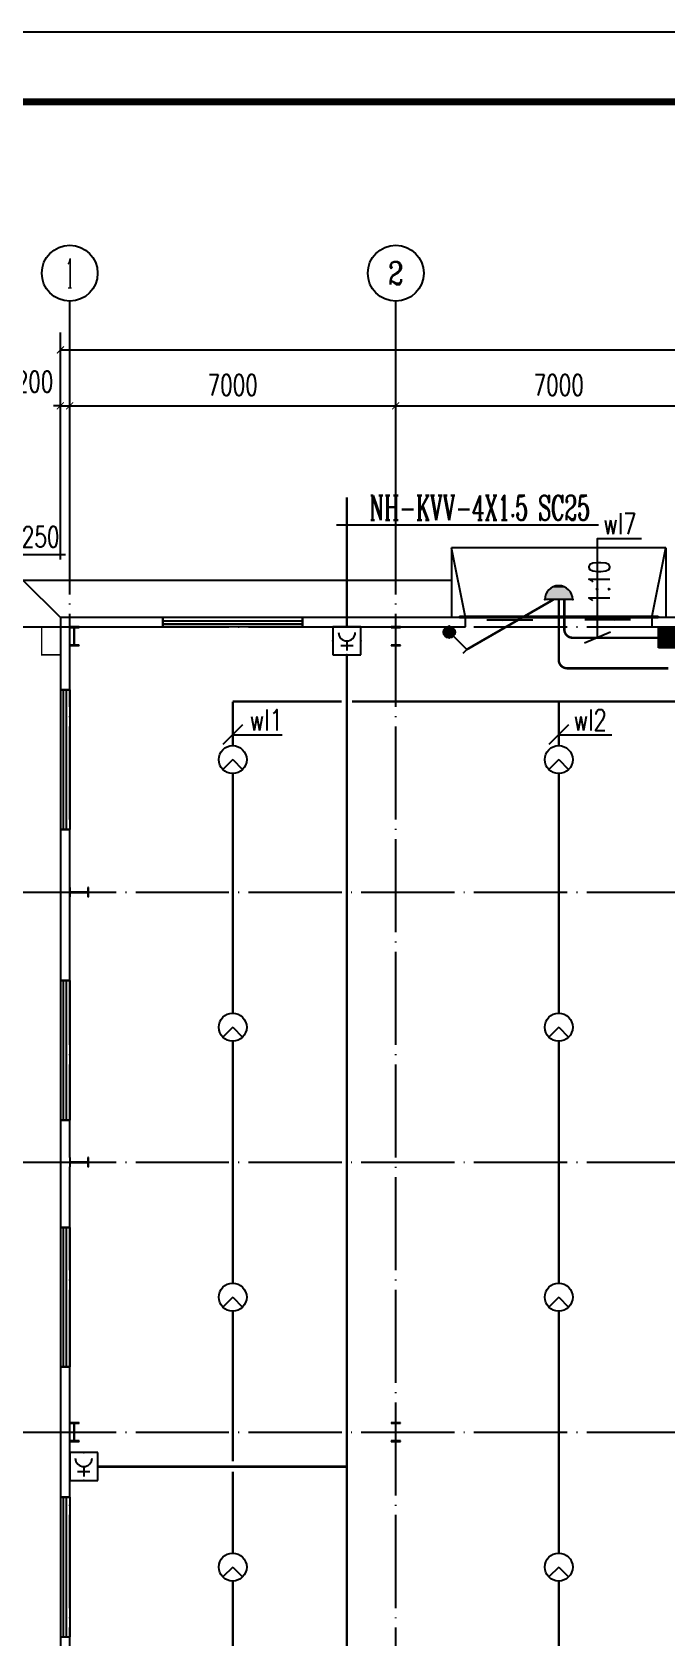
# Model space of a CAD drawing. Extents: x 33088 to 140010, y 13737 to 369010.
# Drawn here: x 54782 to 68390, y 241076 to 275556 of the extents above; entities that cross this region are included whole.
import ezdxf
from ezdxf.enums import TextEntityAlignment as Align

# ---------------------------------------------------------------- set-up
doc = ezdxf.new("R2010")
doc.units = 0
doc.header["$LTSCALE"] = 1000
doc.header["$MEASUREMENT"] = 0
doc.linetypes.add('DOTE', pattern=[2.42, 2, -0.2, 0.02, -0.2])
doc.layers.get('0').update_dxf_attribs({"linetype": 'CONTINUOUS'})
doc.layers.get('DEFPOINTS').update_dxf_attribs({"linetype": 'CONTINUOUS'})
for name, color, linetype in [('AXIS', 3, 'CONTINUOUS'), ('AXIS_TEXT', 7, 'CONTINUOUS'), ('COLUMN', 99, 'CONTINUOUS'), ('DIM-照明', 4, 'CONTINUOUS'), ('DIM_ELEV', 3, 'CONTINUOUS'), ('DIM_SYMB', 3, 'CONTINUOUS'), ('DOTE', 1, 'DOTE'), ('EQUIP-消防', 3, 'CONTINUOUS'), ('EQUIP-照明', 3, 'CONTINUOUS'), ('EQUIP-箱柜', 3, 'CONTINUOUS'), ('GROUND', 2, 'CONTINUOUS'), ('PUB_TEXT', 7, 'CONTINUOUS'), ('PUB_TITLE', 4, 'CONTINUOUS'), ('STAIR', 2, 'CONTINUOUS'), ('WALL', 9, 'CONTINUOUS'), ('WINDOW', 99, 'CONTINUOUS'), ('WIRE-照明', 1, 'CONTINUOUS')]:
    doc.layers.add(name, color=color, linetype=linetype)
doc.styles.add('_TCH_AXIS', font='COMPLEX', dxfattribs={"bigfont": 'GBCBIG'})
doc.styles.add('_TCH_DIM', font='SIMPLEX', dxfattribs={"bigfont": 'GBCBIG'})
doc.styles.add('_TCH_LABEL', font='COMPLEX', dxfattribs={"bigfont": 'GBCBIG'})
doc.styles.add('_TEL_DIM', font='SIMPLEX', dxfattribs={"width": 0.8, "height": 3.5, "bigfont": 'HZTXT'})
doc.styles.add('COMPLEX', font='COMPLEX')
doc.styles.add('DIM_FONT', font='SIMPLEX', dxfattribs={"width": 0.7, "bigfont": 'GBCBIG'})
doc.styles.get("Standard").update_dxf_attribs({"font": 'gbenor.shx', "bigfont": 'gbcbig.shx'})
doc.styles.add('STY53', font='COMPLEX', dxfattribs={"width": 0.6, "bigfont": 'HZTXT'})
doc.dimstyles.new('DIMN150', dxfattribs={"dimscale": 1.5, "dimtxt": 300, "dimasz": 100, "dimexe": 250, "dimexo": 300, "dimgap": 150, "dimtad": 1, "dimdec": 0, "dimzin": 0, "dimtxsty": 'DIM_FONT', "dimblk": 'ARCHTICK', "dimcen": 0.09, "dimclrt": 7, "dimazin": 3, "dimtfac": 1, "dimtdec": 0, "dimtix": 1, "dimtmove": 0, "dimatfit": 3, "dimtolj": 1, "dimtzin": 0})

# ---------------------------------------------------------------- blocks, each defined once
blk = doc.blocks.new('_AXISO')
blk.add_circle((0, 0), 0.5)
at = {"layer": 'AXIS_TEXT', "style": 'COMPLEX', "width": 1.041667}
blk.add_attdef('A', text='', height=0.56, dxfattribs=at).set_placement((-0.25, -0.28), (0.25, -0.28), align=Align.FIT)
blk = doc.blocks.new('_ARCHTICK')
at = {"color": 0, "linetype": 'BYBLOCK', "const_width": 0.15}
blk.add_lwpolyline([(-0.5, -0.5), (0.5, 0.5)], dxfattribs=at)
blk = doc.blocks.new('*D83')
at = {"layer": 'AXIS', "color": 0}
for p, q in [((165343, 271565), (165343, 276440)), ((207743, 271565), (207743, 276440)), ((165343, 276065), (207743, 276065))]:
    blk.add_line(p, q, dxfattribs=at)
at = {"layer": 'DEFPOINTS', "color": 0}
for p in [(207743, 276065), (165343, 271115), (207743, 271115)]:
    blk.add_point(p, dxfattribs=at)
at = {"layer": 'AXIS', "color": 0, "xscale": 150, "yscale": 150, "zscale": 150, "rotation": 180}
blk.add_blockref('_ARCHTICK', (165343, 276065), dxfattribs=at)
at = {"layer": 'AXIS', "color": 0, "xscale": 150, "yscale": 150, "zscale": 150}
blk.add_blockref('_ARCHTICK', (207743, 276065), dxfattribs=at)
at = {"layer": 'AXIS', "color": 7, "insert": (186543, 276515), "char_height": 450, "attachment_point": 5, "style": 'DIM_FONT'}
blk.add_mtext('\\A1;42400', dxfattribs=at)
blk = doc.blocks.new('*D84')
at = {"layer": 'AXIS', "color": 0}
for p, q in [((165343, 271565), (165343, 275240)), ((165543, 271565), (165543, 275240)), ((165343, 274865), (165193, 274865)), ((165343, 274865), (165543, 274865)), ((165543, 274865), (165693, 274865))]:
    blk.add_line(p, q, dxfattribs=at)
at = {"layer": 'DEFPOINTS', "color": 0}
for p in [(165543, 274865), (165343, 271115), (165543, 271115)]:
    blk.add_point(p, dxfattribs=at)
at = {"layer": 'AXIS', "color": 0, "xscale": 150, "yscale": 150, "zscale": 150}
blk.add_blockref('_ARCHTICK', (165343, 274865), dxfattribs=at)
at = {"layer": 'AXIS', "color": 0, "xscale": 150, "yscale": 150, "zscale": 150, "rotation": 180}
blk.add_blockref('_ARCHTICK', (165543, 274865), dxfattribs=at)
at = {"layer": 'AXIS', "color": 7, "insert": (164788, 275383), "char_height": 450, "attachment_point": 5, "style": 'DIM_FONT'}
blk.add_mtext('\\A1;200', dxfattribs=at)
blk = doc.blocks.new('*D85')
at = {"layer": 'AXIS', "color": 0}
for p, q in [((165543, 271565), (165543, 275240)), ((172543, 271565), (172543, 275240)), ((165543, 274865), (172543, 274865))]:
    blk.add_line(p, q, dxfattribs=at)
at = {"layer": 'DEFPOINTS', "color": 0}
for p in [(172543, 274865), (165543, 271115), (172543, 271115)]:
    blk.add_point(p, dxfattribs=at)
at = {"layer": 'AXIS', "color": 0, "xscale": 150, "yscale": 150, "zscale": 150, "rotation": 180}
blk.add_blockref('_ARCHTICK', (165543, 274865), dxfattribs=at)
at = {"layer": 'AXIS', "color": 0, "xscale": 150, "yscale": 150, "zscale": 150}
blk.add_blockref('_ARCHTICK', (172543, 274865), dxfattribs=at)
at = {"layer": 'AXIS', "color": 7, "insert": (169043, 275315), "char_height": 450, "attachment_point": 5, "style": 'DIM_FONT'}
blk.add_mtext('\\A1;7000', dxfattribs=at)
blk = doc.blocks.new('*D86')
at = {"layer": 'AXIS', "color": 0}
for p, q in [((172543, 271565), (172543, 275240)), ((179543, 271565), (179543, 275240)), ((172543, 274865), (179543, 274865))]:
    blk.add_line(p, q, dxfattribs=at)
at = {"layer": 'DEFPOINTS', "color": 0}
for p in [(179543, 274865), (172543, 271115), (179543, 271115)]:
    blk.add_point(p, dxfattribs=at)
at = {"layer": 'AXIS', "color": 0, "xscale": 150, "yscale": 150, "zscale": 150, "rotation": 180}
blk.add_blockref('_ARCHTICK', (172543, 274865), dxfattribs=at)
at = {"layer": 'AXIS', "color": 0, "xscale": 150, "yscale": 150, "zscale": 150}
blk.add_blockref('_ARCHTICK', (179543, 274865), dxfattribs=at)
at = {"layer": 'AXIS', "color": 7, "insert": (176043, 275315), "char_height": 450, "attachment_point": 5, "style": 'DIM_FONT'}
blk.add_mtext('\\A1;7000', dxfattribs=at)
blk = doc.blocks.new('$WINLIB2D$00000001')
for p, q in [((-0.5, 0.5), (0.5, 0.5)), ((-0.5, 0.5), (-0.5, -0.5)), ((0.5, -0.5), (0.5, 0.5)), ((0.5, 0.167), (-0.5, 0.167)), ((0.5, -0.167), (-0.5, -0.167)), ((-0.5, -0.5), (0.5, -0.5))]:
    blk.add_line(p, q)
blk = doc.blocks.new('$DORLIB2D$00000130')
at = {"color": 0, "linetype": 'CONTINUOUS'}
for p, q in [((-0.5333, 0.6601), (-0.5333, 0.5127)), ((0, 0.6601), (-0.5333, 0.6601)), ((0, 0.5127), (0, 0.6601)), ((0.5333, 0.6601), (0, 0.6601)), ((0.5333, 0.6601), (0.5333, 0.5127)), ((0, 0.5127), (-0.5333, 0.5127)), ((0.5333, 0.5127), (0, 0.5127)), ((-0.3853, 0.2694), (-0.1396, 0.2694)), ((-0.3853, 0.2694), (-0.2999, 0.2144)), ((-0.2999, 0.2144), (-0.2999, 0.2694)), ((0.3853, 0.2694), (0.1396, 0.2694)), ((0.2999, 0.2144), (0.2999, 0.2694)), ((0.3853, 0.2694), (0.2999, 0.2144))]:
    blk.add_line(p, q, dxfattribs=at)
blk = doc.blocks.new('$EQUIP$00001176')
for q in [(-0.354, -0.354), (0.354, -0.354)]:
    blk.add_line((0, 0), q)
blk.add_circle((0, 0), 0.5)
at = {"style": '_TCH_LABEL', "flags": 9}
blk.add_attdef('A', (0, 0), '', height=0.00002, dxfattribs=at)
blk = doc.blocks.new('*X21')
at = {"color": 0}
for p, q in [((-250, 33), (-83, 200)), ((-250, 68), (-118, 200)), ((-250, 104), (-154, 200)), ((-250, 139), (-189, 200)), ((-250, 174), (-224, 200)), ((-247, 0), (-47, 200)), ((-212, 0), (-12, 200)), ((-177, 0), (23, 200)), ((-141, 0), (59, 200)), ((-106, 0), (94, 200)), ((-71, 0), (129, 200)), ((-35, 0), (165, 200)), ((0, 0), (200, 200)), ((35, 0), (235, 200)), ((71, 0), (250, 179)), ((106, 0), (250, 144)), ((141, 0), (250, 109)), ((177, 0), (250, 73)), ((212, 0), (250, 38)), ((247, 0), (250, 3))]:
    blk.add_line(p, q, dxfattribs=at)
blk = doc.blocks.new('$EQUIP$00001421')
for p, q in [((0.75, 0.6), (-0.75, 0.6)), ((-0.75, 0.6), (-0.75, 0)), ((0.75, 0), (0.75, 0.6)), ((-0.75, 0), (0.75, 0))]:
    blk.add_line(p, q)
at = {"const_width": 0.6}
blk.add_lwpolyline([(-0.75, 0.3), (0.75, 0.3)], dxfattribs=at)
for p in [(0, 0.6), (-0.75, 0.3), (0, 0), (0.75, 0.3)]:
    blk.add_point(p)
at = {"xscale": 0.00300000000061118, "yscale": 0.00300000000061118, "zscale": 0.003}
blk.add_blockref('*X21', (0, 0), dxfattribs=at)
at = {"style": '_TCH_LABEL', "flags": 9}
blk.add_attdef('A', (0, 0), '', height=0.00002, dxfattribs=at)
blk = doc.blocks.new('$EQUIP$00001168')
blk.add_line((-0.5, 0), (0.5, 0))
blk.add_arc((0, 0), 0.5, 180, 0)
for p in [(-0.5, 0), (0, 0), (0.5, 0), (0, -0.5)]:
    blk.add_point(p)
for points in [[(0.433, -0.25), (-0.433, -0.25), (0.5, 0), (-0.5, 0)], [(0.25, -0.433), (-0.25, -0.433), (0.433, -0.25), (-0.433, -0.25)], [(0, -0.5), (0, -0.5), (0.25, -0.433), (-0.25, -0.433)]]:
    blk.add_solid(points)
at = {"flags": 9}
blk.add_attdef('A', (0, 0), '', height=0.00002, dxfattribs=at)
blk = doc.blocks.new('$EQUIP$00001962')
for p, q in [((0.147, 0.356), (0.625, 0.833)), ((0.625, 0.833), (0.766, 0.692))]:
    blk.add_line(p, q)
blk.add_circle((0, 0.208), 0.208)
for p in [(-0.208, 0.208), (0, 0.417), (0, 0), (0.208, 0.208)]:
    blk.add_point(p)
for points in [[(-0.18, 0.313), (0.18, 0.313), (-0.208, 0.208), (0.208, 0.208)], [(-0.18, 0.104), (0.18, 0.104), (-0.208, 0.208), (0.208, 0.208)], [(-0.104, 0.389), (0.104, 0.389), (-0.18, 0.313), (0.18, 0.313)], [(-0.104, 0.028), (0.104, 0.028), (-0.18, 0.104), (0.18, 0.104)], [(0, 0.417), (0, 0.417), (-0.104, 0.389), (0.104, 0.389)], [(0, 0), (0, 0), (-0.104, 0.028), (0.104, 0.028)]]:
    blk.add_solid(points)
blk = doc.blocks.new('$EQUIP$00001712')
for p, q in [((-0.5, 1), (-0.5, 0)), ((0.5, 1), (-0.5, 1)), ((0.5, 0), (0.5, 1)), ((-0.5, 0), (0.5, 0)), ((-0.219, 0.331), (0.222, 0.331)), ((0, 0.5), (0, 0.15))]:
    blk.add_line(p, q)
blk.add_arc((0, 0.8), 0.3, 180, 0)
for p in [(0, 1), (-0.5, 0.5), (0, 0), (0.5, 0.5)]:
    blk.add_point(p)
at = {"flags": 1}
blk.add_attdef('B', text='', height=0.4, dxfattribs=at).set_placement((0.726, 0.302), align=Align.MIDDLE_CENTER)
blk = doc.blocks.new('DF212R')
at = {"color": 8, "const_width": 30}
blk.add_lwpolyline([(165343.5, 269515), (164943.5, 269515), (164943.5, 270115), (165343.5, 270115)], dxfattribs=at)
at = {"layer": 'AXIS', "color": 8}
for p, q in [((165543.5, 271115), (165543.5, 277115)), ((172543.5, 271115), (172543.5, 277115))]:
    blk.add_line(p, q, dxfattribs=at)
at = {"layer": 'COLUMN', "color": 8}
for p, q in [((165743.5, 270115), (165543.5, 270115)), ((165543.5, 270115), (165543.5, 270105)), ((165543.5, 270105), (165631.3, 270105)), ((165631.3, 270105), (165636.3, 270100)), ((165636.3, 270100), (165636.3, 269730)), ((165642.3, 270100), (165647.3, 270105)), ((165642.3, 269730), (165642.3, 270100)), ((165647.3, 270105), (165743.5, 270105)), ((165743.5, 270105), (165743.5, 270115)), ((172645.5, 270115), (172445.5, 270115)), ((172445.5, 270115), (172445.5, 270105)), ((172445.5, 270105), (172533.3, 270105)), ((172533.3, 270105), (172538.3, 270100)), ((172538.3, 270100), (172538.3, 269730)), ((172544.3, 270100), (172549.3, 270105)), ((172544.3, 269730), (172544.3, 270100)), ((172549.3, 270105), (172645.5, 270105)), ((172645.5, 270105), (172645.5, 270115)), ((165631.3, 269725), (165543.5, 269725)), ((165543.5, 269725), (165543.5, 269715)), ((165543.5, 269715), (165743.5, 269715)), ((165636.3, 269730), (165631.3, 269725)), ((165647.3, 269725), (165642.3, 269730)), ((165743.5, 269725), (165647.3, 269725)), ((165743.5, 269715), (165743.5, 269725)), ((172533.3, 269725), (172445.5, 269725)), ((172445.5, 269725), (172445.5, 269715)), ((172445.5, 269715), (172645.5, 269715)), ((172538.3, 269730), (172533.3, 269725)), ((172549.3, 269725), (172544.3, 269730)), ((172645.5, 269725), (172549.3, 269725)), ((172645.5, 269715), (172645.5, 269725)), ((165553.5, 264515), (165543.5, 264515)), ((165543.5, 264515), (165543.5, 264315)), ((165553.5, 264418.9), (165553.5, 264515)), ((165943.5, 264515), (165933.5, 264515)), ((165933.5, 264515), (165933.5, 264418.9)), ((165943.5, 264315), (165943.5, 264515)), ((165543.5, 264315), (165553.5, 264315)), ((165558.5, 264413.9), (165553.5, 264418.9)), ((165553.5, 264402.9), (165558.5, 264407.9)), ((165553.5, 264315), (165553.5, 264402.9)), ((165928.5, 264413.9), (165558.5, 264413.9)), ((165558.5, 264407.9), (165928.5, 264407.9)), ((165933.5, 264418.9), (165928.5, 264413.9)), ((165928.5, 264407.9), (165933.5, 264402.9)), ((165933.5, 264402.9), (165933.5, 264315)), ((165933.5, 264315), (165943.5, 264315)), ((165553.5, 258715), (165543.5, 258715)), ((165543.5, 258715), (165543.5, 258515)), ((165553.5, 258618.9), (165553.5, 258715)), ((165558.5, 258613.9), (165553.5, 258618.9)), ((165553.5, 258602.9), (165558.5, 258607.9)), ((165553.5, 258515), (165553.5, 258602.9)), ((165928.5, 258613.9), (165558.5, 258613.9)), ((165558.5, 258607.9), (165928.5, 258607.9)), ((165933.5, 258618.9), (165928.5, 258613.9)), ((165928.5, 258607.9), (165933.5, 258602.9)), ((165943.5, 258715), (165933.5, 258715)), ((165933.5, 258715), (165933.5, 258618.9)), ((165933.5, 258602.9), (165933.5, 258515)), ((165943.5, 258515), (165943.5, 258715)), ((165543.5, 258515), (165553.5, 258515)), ((165933.5, 258515), (165943.5, 258515)), ((165743.5, 253015), (165543.5, 253015)), ((165543.5, 253015), (165543.5, 253005)), ((165543.5, 253005), (165631.3, 253005)), ((165631.3, 253005), (165636.3, 253000)), ((165636.3, 253000), (165636.3, 252630)), ((165642.3, 253000), (165647.3, 253005)), ((165642.3, 252630), (165642.3, 253000)), ((165647.3, 253005), (165743.5, 253005)), ((165743.5, 253005), (165743.5, 253015)), ((172643.5, 253015), (172443.5, 253015)), ((172443.5, 253015), (172443.5, 253005)), ((172443.5, 253005), (172531.3, 253005)), ((172531.3, 253005), (172536.3, 253000)), ((172536.3, 253000), (172536.3, 252630)), ((172542.3, 253000), (172547.3, 253005)), ((172542.3, 252630), (172542.3, 253000)), ((172547.3, 253005), (172643.5, 253005)), ((172643.5, 253005), (172643.5, 253015)), ((165631.3, 252625), (165543.5, 252625)), ((165543.5, 252625), (165543.5, 252615)), ((165543.5, 252615), (165743.5, 252615)), ((165636.3, 252630), (165631.3, 252625)), ((165647.3, 252625), (165642.3, 252630)), ((165743.5, 252625), (165647.3, 252625)), ((165743.5, 252615), (165743.5, 252625)), ((172531.3, 252625), (172443.5, 252625)), ((172443.5, 252625), (172443.5, 252615)), ((172443.5, 252615), (172643.5, 252615)), ((172536.3, 252630), (172531.3, 252625)), ((172547.3, 252625), (172542.3, 252630)), ((172643.5, 252625), (172547.3, 252625)), ((172643.5, 252615), (172643.5, 252625))]:
    blk.add_line(p, q, dxfattribs=at)
at = {"layer": 'DIM_ELEV', "color": 8}
blk.add_line((163433.5, 271670.1), (165453.2, 271670.1), dxfattribs=at)
at = {"layer": 'DIM_SYMB', "color": 8}
blk.add_lwpolyline([(177294.7, 270569.8, 0, 0, 0), (177294.7, 271077, 120, 0, 0), (177294.7, 271527, 0, 0, 0)], format="xyseb", dxfattribs=at)
at = {"layer": 'DOTE', "color": 8}
for p, q in [((165543.5, 234515), (165543.5, 271115)), ((172543.5, 234515), (172543.5, 271115)), ((164543.5, 270115), (208543.5, 270115)), ((164543.5, 264415), (208543.5, 264415)), ((164543.5, 258615), (208543.5, 258615)), ((164543.5, 252815), (208543.5, 252815))]:
    blk.add_line(p, q, dxfattribs=at)
at = {"layer": 'GROUND', "color": 8}
for p, q in [((173744, 271115), (164543.5, 271115)), ((165343.5, 270315), (164543.5, 271115)), ((173744, 270315), (165343.5, 270315)), ((165343.5, 270315), (165343.5, 235315))]:
    blk.add_line(p, q, dxfattribs=at)
at = {"layer": 'STAIR', "color": 8}
for p, q in [((178344, 271815), (173744, 271815)), ((173744, 271815), (173744, 270315)), ((174044, 270315), (173744, 271815)), ((178044, 270315), (178344, 271815)), ((178344, 271815), (178344, 270315)), ((178344, 270315), (173744, 270315))]:
    blk.add_line(p, q, dxfattribs=at)
at = {"layer": 'WALL', "color": 8}
for p, q in [((165343.5, 270315), (165343.5, 268765)), ((167543.5, 270315), (165343.5, 270315)), ((165543.5, 269725), (165543.5, 270105)), ((165743.5, 270115), (167543.5, 270115)), ((167543.5, 270115), (167543.5, 270315)), ((172541.4, 270315), (170543.5, 270315)), ((170543.5, 270315), (170543.5, 270115)), ((170543.5, 270115), (172445.5, 270115)), ((174044, 270315), (172541.4, 270315)), ((172645.5, 270115), (174044, 270115)), ((174044, 270115), (174044, 270315)), ((179541.4, 270315), (178044, 270315)), ((178044, 270315), (178044, 270115)), ((178044, 270115), (179443.5, 270115)), ((165543.5, 268765), (165543.5, 269715)), ((165343.5, 268765), (165543.5, 268765)), ((165543.5, 265765), (165343.5, 265765)), ((165343.5, 265765), (165343.5, 264413)), ((165543.5, 264515), (165543.5, 265765)), ((165343.5, 264413), (165343.5, 262515)), ((165543.5, 262515), (165543.5, 264315)), ((165343.5, 262515), (165543.5, 262515)), ((165543.5, 259515), (165343.5, 259515)), ((165343.5, 259515), (165343.5, 258613)), ((165543.5, 258715), (165543.5, 259515)), ((165343.5, 258613), (165343.5, 257215)), ((165543.5, 257215), (165543.5, 258515)), ((165343.5, 257215), (165543.5, 257215)), ((165343.5, 254215), (165343.5, 251415)), ((165543.5, 254215), (165343.5, 254215)), ((165543.5, 251415), (165543.5, 254215)), ((165343.5, 251415), (165543.5, 251415))]:
    blk.add_line(p, q, dxfattribs=at)
at = {"layer": 'AXIS', "color": 8}
ref = blk.add_blockref('_AXISO', (165543.5, 277715), dxfattribs=dict(at, xscale=1200, yscale=1200, zscale=1200))
ref.add_attrib('A', '1', dxfattribs={"layer": 'AXIS_TEXT', "color": 8, "height": 624.4, "style": '_TCH_AXIS', "width": 0.555556}).set_placement((165469.2, 277402.9), (165617.8, 277402.9), align=Align.FIT)
ref = blk.add_blockref('_AXISO', (172543.5, 277715), dxfattribs=dict(at, xscale=1200, yscale=1200, zscale=1200))
ref.add_attrib('A', '2', dxfattribs={"layer": 'AXIS_TEXT', "color": 8, "height": 493.2, "style": '_TCH_AXIS'}).set_placement((172379.1, 277468.5), (172707.9, 277468.5), align=Align.FIT)
at = {"layer": 'WINDOW', "color": 8}
for name, p, xscale, yscale, zscale, rotation in [('$DORLIB2D$00000130', (176044, 270215), 4000, -200, 4000, 180), ('$WINLIB2D$00000001', (169043.5, 270215), 3000, 200, 3000, 180), ('$WINLIB2D$00000001', (165443.5, 267265), 3000, 200, 3000, 270), ('$WINLIB2D$00000001', (165443.5, 261015), 3000, 200, 3000, 270), ('$WINLIB2D$00000001', (165443.5, 255715), 3000, 200, 3000, 270), ('$WINLIB2D$00000001', (165443.5, 249915), 3000, 200, 3000, 270)]:
    blk.add_blockref(name, p, dxfattribs=dict(at, xscale=xscale, yscale=yscale, zscale=zscale, rotation=rotation))
at = {"layer": 'PUB_TEXT', "color": 7, "style": '_TCH_DIM', "width": 0.705882}
blk.add_text('-0.250', height=446.25, dxfattribs=at).set_placement((163758.2, 271827.6))
at = {"layer": 'PUB_TEXT', "color": 8, "style": '_TCH_DIM', "width": 0.705882}
blk.add_text('1:10', height=446.25, rotation=90, dxfattribs=at).set_placement((177137.2, 270590.9))
at = {"layer": 'AXIS', "color": 8}
for p1, p2, distance, picture, middle in [((165343.5, 271115), (207743.5, 271115), 4950, '*D83', (186543.5, 276515)), ((165543.5, 271115), (172543.5, 271115), 3750, '*D85', (169043.5, 275315)), ((172543.5, 271115), (179543.5, 271115), 3750, '*D86', (176043.5, 275315))]:
    dim = blk.add_aligned_dim(p1=p1, p2=p2, distance=distance, dimstyle='DIMN150', dxfattribs=at)
    dim.commit()
    dim.dimension.update_dxf_attribs({"geometry": picture, "text_midpoint": middle})
dim = blk.add_linear_dim(base=(165543.5, 274865), p1=(165343.5, 271115), p2=(165543.5, 271115), angle=0, dimstyle='DIMN150', dxfattribs=at)
dim.commit()
dim.dimension.update_dxf_attribs({"geometry": '*D84', "text_midpoint": (164788.5, 275382.5), "dimtype": 161})

msp = doc.modelspace()

# ---------------------------------------------------------------- linework, layer by layer
at = {"color": 242, "ltscale": 0.18}
msp.add_line((61318, 264967), (66940, 264967), dxfattribs=at)
for p, q in [((67198, 262660), (66646, 262426)), ((59302, 260672), (58878, 260248)), ((66302, 260672), (65878, 260248))]:
    msp.add_line(p, q)
for points in [[(66922, 262543), (66922, 264677), (67867, 264677)], [(59090, 260460), (59305, 260460), (60148, 260460)], [(66090, 260460), (66286, 260460), (67231, 260460)]]:
    msp.add_lwpolyline(points)
at = {"layer": 'PUB_TITLE'}
msp.add_lwpolyline([(33293, 212556), (122393, 212556), (122393, 275556), (33293, 275556)], close=True, dxfattribs=at)
at = {"layer": 'PUB_TITLE', "const_width": 150}
msp.add_lwpolyline([(37043, 214056), (120893, 214056), (120893, 274056), (37043, 274056)], close=True, dxfattribs=at)
at = {"layer": 'WIRE-照明', "color": 5, "linetype": 'CONTINUOUS', "const_width": 52.5}
for points in [[(61541, 262776), (61541, 265557)], [(61541, 262176), (61541, 228776)], [(56190, 244735), (61541, 244735)]]:
    msp.add_lwpolyline(points, dxfattribs=at)
at = {"layer": 'WIRE-照明', "linetype": 'CONTINUOUS', "const_width": 52.5}
for points in [[(64113, 262289), (65974, 263362)], [(59090, 260226), (59090, 261172)], [(59090, 261172), (61428, 261172)], [(61653, 261172), (91527, 261172)], [(66090, 260226), (66090, 261172)], [(59090, 254476), (59090, 259626)], [(66090, 254476), (66090, 259626)], [(59090, 248676), (59090, 253876)], [(66090, 248676), (66090, 253876)], [(59090, 244848), (59090, 248076)], [(66090, 242876), (66090, 248076)], [(59090, 242876), (59090, 244623)], [(59090, 237076), (59090, 242276)], [(66090, 237076), (66090, 242276)]]:
    msp.add_lwpolyline(points, dxfattribs=at)
for points in [[(66090, 263362), (66090, 262067, 0.414214), (66270, 261887), (68443, 261887)], [(68229, 262543), (66389, 262543, -0.414214), (66209, 262723), (66209, 263362)]]:
    msp.add_lwpolyline(points, format="xyb", dxfattribs=at)

# ---------------------------------------------------------------- block references
msp.add_blockref('DF212R', (-109954, -7339))
at = {"layer": 'EQUIP-消防', "xscale": 600, "yscale": 600, "zscale": 600}
for p in [(61541, 262176), (55890, 244435)]:
    msp.add_blockref('$EQUIP$00001712', p, dxfattribs=at)
at = {"layer": 'EQUIP-照明', "xscale": 600, "yscale": 600, "zscale": 600}
for name, p, rotation in [('$EQUIP$00001168', (66090, 263362), 180), ('$EQUIP$00001962', (63613, 262664), 270)]:
    msp.add_blockref(name, p, dxfattribs=dict(at, rotation=rotation))
for p in [(59090, 259926), (66090, 259926), (59090, 254176), (66090, 254176), (59090, 248376), (66090, 248376), (59090, 242576), (66090, 242576)]:
    msp.add_blockref('$EQUIP$00001176', p, dxfattribs=at)
at = {"layer": 'EQUIP-箱柜', "xscale": -750, "yscale": 750, "zscale": 750, "rotation": 180}
msp.add_blockref('$EQUIP$00001421', (68792, 262776), dxfattribs=at)

# ---------------------------------------------------------------- texts
at = {"layer": 'DIM-照明', "color": 7, "style": '_TEL_DIM', "width": 0.752941}
for s, p in [('wl7', (67043, 264772)), ('wl1', (59446, 260554)), ('wl2', (66406, 260554))]:
    msp.add_text(s, height=446.2, dxfattribs=at).set_placement(p)
at = {"layer": 'WIRE-照明', "color": 3, "linetype": 'CONTINUOUS', "style": 'STY53', "width": 0.6}
msp.add_text('NH-KVV-4X1.5 SC25', height=532.22, dxfattribs=at).set_placement((64392, 265335), align=Align.MIDDLE)

doc.saveas('drawing.dxf')
